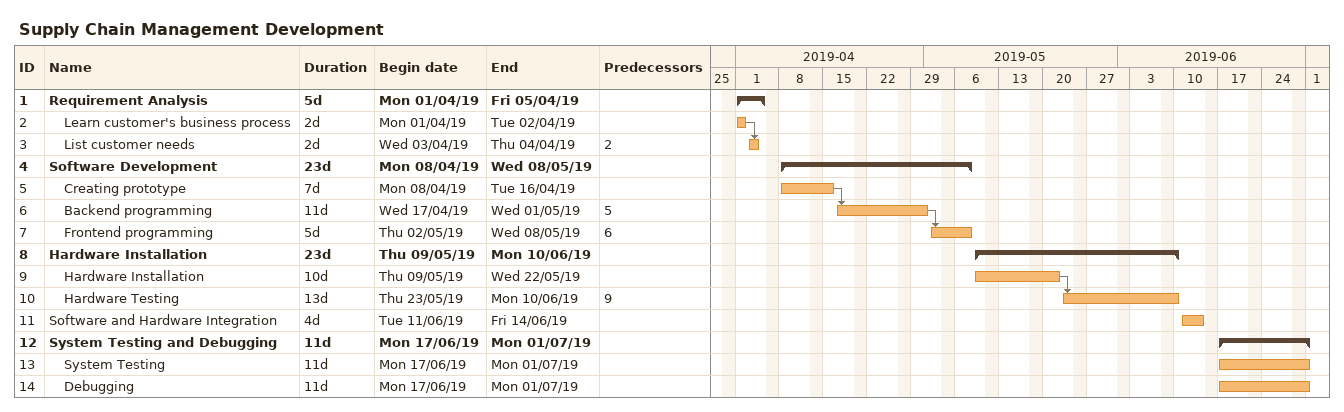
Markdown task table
Supply Chain Management Development

| ID | Level | Task | Duration | Start | Finish | Predecessors |
|---|---|---|---|---|---|---|
| 1 | 1 | **Requirement Analysis** | 5d | 2019-04-01 | 2019-04-05 |  |
| 2 | 2 | Learn customer's business process | 2d | 2019-04-01 | 2019-04-02 |  |
| 3 | 2 | List customer needs | 2d | 2019-04-03 | 2019-04-04 | 2 |
| 4 | 1 | **Software Development** | 23d | 2019-04-08 | 2019-05-08 |  |
| 5 | 2 | Creating prototype | 7d | 2019-04-08 | 2019-04-16 |  |
| 6 | 2 | Backend programming | 11d | 2019-04-17 | 2019-05-01 | 5 |
| 7 | 2 | Frontend programming | 5d | 2019-05-02 | 2019-05-08 | 6 |
| 8 | 1 | **Hardware Installation** | 23d | 2019-05-09 | 2019-06-10 |  |
| 9 | 2 | Hardware Installation | 10d | 2019-05-09 | 2019-05-22 |  |
| 10 | 2 | Hardware Testing | 13d | 2019-05-23 | 2019-06-10 | 9 |
| 11 | 1 | Software and Hardware Integration | 4d | 2019-06-11 | 2019-06-14 |  |
| 12 | 1 | **System Testing and Debugging** | 11d | 2019-06-17 | 2019-07-01 |  |
| 13 | 2 | System Testing | 11d | 2019-06-17 | 2019-07-01 |  |
| 14 | 2 | Debugging | 11d | 2019-06-17 | 2019-07-01 |  |
